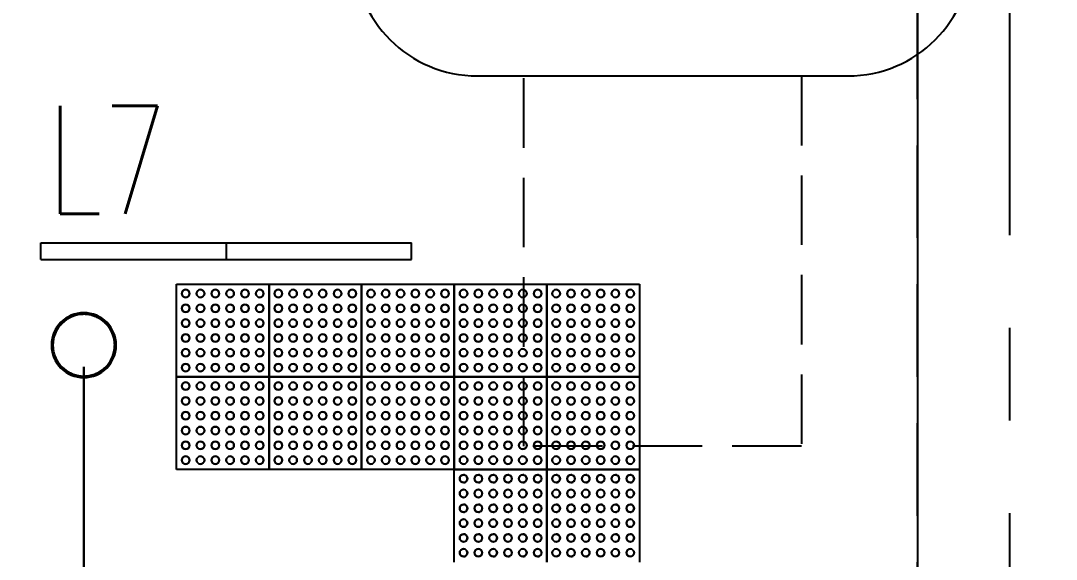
# Model space of a CAD drawing. Header units: millimetres. Extents: x -92759 to 184353, y -15225 to 86714.
# Drawn here: x -56337 to -52983, y 28150 to 29895 of the extents above; entities that cross this region are included whole.
import ezdxf

# ---------------------------------------------------------------- set-up
doc = ezdxf.new("R2010")
doc.units = ezdxf.units.MM
for name, pattern in [('IDA - Grid Line', [2100, 1200, -300, 300, -300]), ('IDA - Hidden 065', [322.5, 225, -97.5]), ('IDA - Hidden 2-1', [450, 300, -150])]:
    doc.linetypes.add(name, pattern=pattern)
for name, color, linetype in [('0-1', 9, 'Continuous'), ('0-L7', 1, 'Continuous'), ('A-_ANOT----_D', 8, 'Continuous'), ('A-_ANOT----_D-150', 8, 'Continuous'), ('A-_GENM----_M', 9, 'Continuous'), ('C-_SITE----_E', 8, 'Continuous'), ('E-LIGHT----E', 1, 'Continuous')]:
    doc.layers.add(name, color=color, linetype=linetype)
for name, color, linetype, true_color in [('A-_DETA----_E-1', 7, 'IDA - Hidden 2-1', 0xa5a5a5), ('A-_DETA----_E-3', 1, 'IDA - Hidden 065', 0xff0000), ('A-_DETA----_E-8', 7, 'Continuous', 0xa5a5a5), ('S-_ANOTGRID_E-1', 9, 'IDA - Grid Line', 0x808080)]:
    doc.layers.add(name, color=color, linetype=linetype, true_color=true_color)
doc.styles.add('Arial_1', font='arial.ttf', dxfattribs={"width": 0.8, "height": 225})
doc.styles.add('T3', font='simplex.shx', dxfattribs={"width": 0.7, "height": 300})
doc.dimstyles.new('IDA_-_Arial_-_1_5mm_-_Black_-_Diagonal_1', dxfattribs={"dimscale": 304.8, "dimtxt": 229.558365, "dimasz": 0.492126, "dimexe": 0.492126, "dimexo": 0.492126, "dimgap": 0, "dimtad": 1, "dimdec": 0, "dimzin": 0, "dimdsep": 46, "dimtxsty": 'Arial_1', "dimblk1": 'OBLIQUE', "dimblk2": 'OBLIQUE', "dimsah": 1, "dimcen": 0.09, "dimdle": 0.492126, "dimazin": 0, "dimtfac": 1, "dimtdec": 4, "dimtix": 1, "dimtmove": 0, "dimatfit": 3, "dimfxl": 1, "dimtvp": 1, "dimtolj": 1, "dimtzin": 0, "dimarcsym": 2})

# ---------------------------------------------------------------- blocks, each defined once
blk = doc.blocks.new('IDA - Bollard - 100R-8006047-BLK8_RHH_1ST STOREY PLAN')
at = {"layer": 'C-_SITE----_E', "flags": 128}
for points in [[(95.5, -4.2), (95.4, -0.2), (95.1, 3.8), (94.7, 7.8), (94.2, 11.7), (93.5, 15.7), (92.6, 19.6), (91.6, 23.4), (90.4, 27.2), (89, 31), (87.6, 34.7), (85.9, 38.4), (84.2, 42), (82.2, 45.5), (80.2, 48.9), (78, 52.3), (75.7, 55.5), (73.2, 58.7), (70.6, 61.7), (67.9, 64.7), (65.1, 67.5), (62.2, 70.3), (59.2, 72.9), (56, 75.3), (52.8, 77.7), (49.5, 79.9), (46.1, 82), (42.6, 84), (39, 85.8), (35.4, 87.5), (31.7, 89), (27.9, 90.4), (24.1, 91.6), (20.3, 92.7), (16.4, 93.6), (12.5, 94.3), (8.5, 94.9), (4.5, 95.4), (0.5, 95.7), (-3.5, 95.8), (-7.5, 95.7), (-11.5, 95.5), (-15.4, 95.2), (-19.4, 94.7), (-23.4, 94), (-27.3, 93.2), (-31.1, 92.2), (-35, 91), (-38.8, 89.8), (-42.5, 88.3), (-46.2, 86.7), (-49.8, 85), (-53.3, 83.1), (-56.7, 81.1), (-60.1, 78.9), (-63.4, 76.6), (-66.6, 74.2), (-69.7, 71.7), (-72.7, 69), (-75.5, 66.2), (-78.3, 63.3), (-80.9, 60.3), (-83.4, 57.2), (-85.8, 54), (-88.1, 50.7), (-90.2, 47.3), (-92.2, 43.9), (-94.1, 40.3), (-95.8, 36.7), (-97.4, 33), (-98.8, 29.3), (-100, 25.5), (-101.1, 21.7), (-102.1, 17.8), (-102.9, 13.8), (-103.5, 9.9), (-104, 5.9), (-104.4, 1.9), (-104.5, -2.1), (-104.5, -4.2)], [(-104.5, -4.2), (-104.5, -8.2), (-104.2, -12.2), (-103.8, -16.2), (-103.3, -20.1), (-102.6, -24.1), (-101.7, -28), (-100.7, -31.8), (-99.5, -35.7), (-98.1, -39.4), (-96.7, -43.2), (-95, -46.8), (-93.2, -50.4), (-91.3, -53.9), (-89.3, -57.3), (-87.1, -60.7), (-84.8, -63.9), (-82.3, -67.1), (-79.7, -70.1), (-77, -73.1), (-74.2, -75.9), (-71.3, -78.7), (-68.3, -81.3), (-65.1, -83.8), (-61.9, -86.1), (-58.6, -88.4), (-55.2, -90.5), (-51.7, -92.4), (-48.1, -94.2), (-44.5, -95.9), (-40.8, -97.4), (-37, -98.8), (-33.2, -100), (-29.4, -101.1), (-25.5, -102), (-21.5, -102.8), (-17.6, -103.4), (-13.6, -103.8), (-9.6, -104.1), (-5.6, -104.2), (-1.6, -104.2), (2.4, -104), (6.4, -103.6), (10.3, -103.1), (14.3, -102.4), (18.2, -101.6), (22.1, -100.6), (25.9, -99.5), (29.7, -98.2), (33.4, -96.7), (37.1, -95.1), (40.7, -93.4), (44.2, -91.5), (47.7, -89.5), (51, -87.3), (54.3, -85.1), (57.5, -82.6), (60.6, -80.1), (63.6, -77.4), (66.4, -74.7), (69.2, -71.8), (71.8, -68.8), (74.4, -65.6), (76.7, -62.4), (79, -59.1), (81.1, -55.8), (83.1, -52.3), (85, -48.7), (86.7, -45.1), (88.3, -41.5), (89.7, -37.7), (90.9, -33.9), (92.1, -30.1), (93, -26.2), (93.8, -22.3), (94.5, -18.3), (94.9, -14.4), (95.3, -10.4), (95.4, -6.4), (95.5, -4.2)]]:
    blk.add_lwpolyline(points, dxfattribs=at)
at = {"layer": 'C-_SITE----_E'}
for radius, start, end in [(105, 360, 180), (100, 360, 180), (105, 180, 360), (100, 200, 360)]:
    blk.add_arc((-4.5, -4.2), radius, start, end, dxfattribs=at)
blk = doc.blocks.new('IDA_Tactile_2_Rows - 2x5-8435944-BLK8_RHH_1ST STOREY PLAN')
at = {"layer": 'A-_GENM----_M'}
for p, q in [((0, 300), (0, 600)), ((0, 600), (300, 600)), ((300, 300), (300, 600)), ((300, 600), (600, 600)), ((300, 600), (300, 300)), ((600, 300), (600, 600)), ((600, 600), (900, 600)), ((600, 600), (600, 300)), ((900, 300), (900, 600)), ((900, 600), (1200, 600)), ((900, 600), (900, 300)), ((1200, 300), (1200, 600)), ((1200, 600), (1500, 600)), ((1200, 600), (1200, 300)), ((1500, 600), (1500, 300)), ((300, 300), (0, 300)), ((0, 0), (0, 300)), ((0, 300), (300, 300)), ((600, 300), (300, 300)), ((300, 0), (300, 300)), ((300, 300), (600, 300)), ((300, 300), (300, 0)), ((900, 300), (600, 300)), ((600, 0), (600, 300)), ((600, 300), (900, 300)), ((600, 300), (600, 0)), ((1200, 300), (900, 300)), ((900, 0), (900, 300)), ((900, 300), (1200, 300)), ((900, 300), (900, 0)), ((1500, 300), (1200, 300)), ((1200, 0), (1200, 300)), ((1200, 300), (1500, 300)), ((1200, 300), (1200, 0)), ((1500, 300), (1500, 0)), ((300, 0), (0, 0)), ((600, 0), (300, 0)), ((900, 0), (600, 0)), ((1200, 0), (900, 0)), ((1500, 0), (1200, 0))]:
    blk.add_line(p, q, dxfattribs=at)
for centre in [(30, 570), (30, 570), (78, 570), (78, 570), (126, 570), (126, 570), (174, 570), (174, 570), (222, 570), (222, 570), (270, 570), (270, 570), (330, 570), (330, 570), (378, 570), (378, 570), (426, 570), (426, 570), (474, 570), (474, 570), (522, 570), (522, 570), (570, 570), (570, 570), (630, 570), (630, 570), (678, 570), (678, 570), (726, 570), (726, 570), (774, 570), (774, 570), (822, 570), (822, 570), (870, 570), (870, 570), (930, 570), (930, 570), (978, 570), (978, 570), (1026, 570), (1026, 570), (1074, 570), (1074, 570), (1122, 570), (1122, 570), (1170, 570), (1170, 570), (1230, 570), (1230, 570), (1278, 570), (1278, 570), (1326, 570), (1326, 570), (1374, 570), (1374, 570), (1422, 570), (1422, 570), (1470, 570), (1470, 570), (30, 522), (30, 522), (78, 522), (78, 522), (126, 522), (126, 522), (174, 522), (174, 522), (222, 522), (222, 522), (270, 522), (270, 522), (330, 522), (330, 522), (378, 522), (378, 522), (426, 522), (426, 522), (474, 522), (474, 522), (522, 522), (522, 522), (570, 522), (570, 522), (630, 522), (630, 522), (678, 522), (678, 522), (726, 522), (726, 522), (774, 522), (774, 522), (822, 522), (822, 522), (870, 522), (870, 522), (930, 522), (930, 522), (978, 522), (978, 522), (1026, 522), (1026, 522), (1074, 522), (1074, 522), (1122, 522), (1122, 522), (1170, 522), (1170, 522), (1230, 522), (1230, 522), (1278, 522), (1278, 522), (1326, 522), (1326, 522), (1374, 522), (1374, 522), (1422, 522), (1422, 522), (1470, 522), (1470, 522), (30, 474), (30, 474), (78, 474), (78, 474), (126, 474), (126, 474), (174, 474), (174, 474), (222, 474), (222, 474), (270, 474), (270, 474), (330, 474), (330, 474), (378, 474), (378, 474), (426, 474), (426, 474), (474, 474), (474, 474), (522, 474), (522, 474), (570, 474), (570, 474), (630, 474), (630, 474), (678, 474), (678, 474), (726, 474), (726, 474), (774, 474), (774, 474), (822, 474), (822, 474), (870, 474), (870, 474), (930, 474), (930, 474), (978, 474), (978, 474), (1026, 474), (1026, 474), (1074, 474), (1074, 474), (1122, 474), (1122, 474), (1170, 474), (1170, 474), (1230, 474), (1230, 474), (1278, 474), (1278, 474), (1326, 474), (1326, 474), (1374, 474), (1374, 474), (1422, 474), (1422, 474), (1470, 474), (1470, 474), (30, 426), (30, 426), (78, 426), (78, 426), (126, 426), (126, 426), (174, 426), (174, 426), (222, 426), (222, 426), (270, 426), (270, 426), (330, 426), (330, 426), (378, 426), (378, 426), (426, 426), (426, 426), (474, 426), (474, 426), (522, 426), (522, 426), (570, 426), (570, 426), (630, 426), (630, 426), (678, 426), (678, 426), (726, 426), (726, 426), (774, 426), (774, 426), (822, 426), (822, 426), (870, 426), (870, 426), (930, 426), (930, 426), (978, 426), (978, 426), (1026, 426), (1026, 426), (1074, 426), (1074, 426), (1122, 426), (1122, 426), (1170, 426), (1170, 426), (1230, 426), (1230, 426), (1278, 426), (1278, 426), (1326, 426), (1326, 426), (1374, 426), (1374, 426), (1422, 426), (1422, 426), (1470, 426), (1470, 426), (30, 378), (30, 378), (78, 378), (78, 378), (126, 378), (126, 378), (174, 378), (174, 378), (222, 378), (222, 378), (270, 378), (270, 378), (330, 378), (330, 378), (378, 378), (378, 378), (426, 378), (426, 378), (474, 378), (474, 378), (522, 378), (522, 378), (570, 378), (570, 378), (630, 378), (630, 378), (678, 378), (678, 378), (726, 378), (726, 378), (774, 378), (774, 378), (822, 378), (822, 378), (870, 378), (870, 378), (930, 378), (930, 378), (978, 378), (978, 378), (1026, 378), (1026, 378), (1074, 378), (1074, 378), (1122, 378), (1122, 378), (1170, 378), (1170, 378), (1230, 378), (1230, 378), (1278, 378), (1278, 378), (1326, 378), (1326, 378), (1374, 378), (1374, 378), (1422, 378), (1422, 378), (1470, 378), (1470, 378), (30, 330), (30, 330), (78, 330), (78, 330), (126, 330), (126, 330), (174, 330), (174, 330), (222, 330), (222, 330), (270, 330), (270, 330), (330, 330), (330, 330), (378, 330), (378, 330), (426, 330), (426, 330), (474, 330), (474, 330), (522, 330), (522, 330), (570, 330), (570, 330), (630, 330), (630, 330), (678, 330), (678, 330), (726, 330), (726, 330), (774, 330), (774, 330), (822, 330), (822, 330), (870, 330), (870, 330), (930, 330), (930, 330), (978, 330), (978, 330), (1026, 330), (1026, 330), (1074, 330), (1074, 330), (1122, 330), (1122, 330), (1170, 330), (1170, 330), (1230, 330), (1230, 330), (1278, 330), (1278, 330), (1326, 330), (1326, 330), (1374, 330), (1374, 330), (1422, 330), (1422, 330), (1470, 330), (1470, 330), (30, 270), (30, 270), (78, 270), (78, 270), (126, 270), (126, 270), (174, 270), (174, 270), (222, 270), (222, 270), (270, 270), (270, 270), (330, 270), (330, 270), (378, 270), (378, 270), (426, 270), (426, 270), (474, 270), (474, 270), (522, 270), (522, 270), (570, 270), (570, 270), (630, 270), (630, 270), (678, 270), (678, 270), (726, 270), (726, 270), (774, 270), (774, 270), (822, 270), (822, 270), (870, 270), (870, 270), (930, 270), (930, 270), (978, 270), (978, 270), (1026, 270), (1026, 270), (1074, 270), (1074, 270), (1122, 270), (1122, 270), (1170, 270), (1170, 270), (1230, 270), (1230, 270), (1278, 270), (1278, 270), (1326, 270), (1326, 270), (1374, 270), (1374, 270), (1422, 270), (1422, 270), (1470, 270), (1470, 270), (30, 222), (30, 222), (78, 222), (78, 222), (126, 222), (126, 222), (174, 222), (174, 222), (222, 222), (222, 222), (270, 222), (270, 222), (330, 222), (330, 222), (378, 222), (378, 222), (426, 222), (426, 222), (474, 222), (474, 222), (522, 222), (522, 222), (570, 222), (570, 222), (630, 222), (630, 222), (678, 222), (678, 222), (726, 222), (726, 222), (774, 222), (774, 222), (822, 222), (822, 222), (870, 222), (870, 222), (930, 222), (930, 222), (978, 222), (978, 222), (1026, 222), (1026, 222), (1074, 222), (1074, 222), (1122, 222), (1122, 222), (1170, 222), (1170, 222), (1230, 222), (1230, 222), (1278, 222), (1278, 222), (1326, 222), (1326, 222), (1374, 222), (1374, 222), (1422, 222), (1422, 222), (1470, 222), (1470, 222), (30, 174), (30, 174), (78, 174), (78, 174), (126, 174), (126, 174), (174, 174), (174, 174), (222, 174), (222, 174), (270, 174), (270, 174), (330, 174), (330, 174), (378, 174), (378, 174), (426, 174), (426, 174), (474, 174), (474, 174), (522, 174), (522, 174), (570, 174), (570, 174), (630, 174), (630, 174), (678, 174), (678, 174), (726, 174), (726, 174), (774, 174), (774, 174), (822, 174), (822, 174), (870, 174), (870, 174), (930, 174), (930, 174), (978, 174), (978, 174), (1026, 174), (1026, 174), (1074, 174), (1074, 174), (1122, 174), (1122, 174), (1170, 174), (1170, 174), (1230, 174), (1230, 174), (1278, 174), (1278, 174), (1326, 174), (1326, 174), (1374, 174), (1374, 174), (1422, 174), (1422, 174), (1470, 174), (1470, 174), (30, 126), (30, 126), (78, 126), (78, 126), (126, 126), (126, 126), (174, 126), (174, 126), (222, 126), (222, 126), (270, 126), (270, 126), (330, 126), (330, 126), (378, 126), (378, 126), (426, 126), (426, 126), (474, 126), (474, 126), (522, 126), (522, 126), (570, 126), (570, 126), (630, 126), (630, 126), (678, 126), (678, 126), (726, 126), (726, 126), (774, 126), (774, 126), (822, 126), (822, 126), (870, 126), (870, 126), (930, 126), (930, 126), (978, 126), (978, 126), (1026, 126), (1026, 126), (1074, 126), (1074, 126), (1122, 126), (1122, 126), (1170, 126), (1170, 126), (1230, 126), (1230, 126), (1278, 126), (1278, 126), (1326, 126), (1326, 126), (1374, 126), (1374, 126), (1422, 126), (1422, 126), (1470, 126), (1470, 126), (30, 78), (30, 78), (78, 78), (78, 78), (126, 78), (126, 78), (174, 78), (174, 78), (222, 78), (222, 78), (270, 78), (270, 78), (330, 78), (330, 78), (378, 78), (378, 78), (426, 78), (426, 78), (474, 78), (474, 78), (522, 78), (522, 78), (570, 78), (570, 78), (630, 78), (630, 78), (678, 78), (678, 78), (726, 78), (726, 78), (774, 78), (774, 78), (822, 78), (822, 78), (870, 78), (870, 78), (930, 78), (930, 78), (978, 78), (978, 78), (1026, 78), (1026, 78), (1074, 78), (1074, 78), (1122, 78), (1122, 78), (1170, 78), (1170, 78), (1230, 78), (1230, 78), (1278, 78), (1278, 78), (1326, 78), (1326, 78), (1374, 78), (1374, 78), (1422, 78), (1422, 78), (1470, 78), (1470, 78), (30, 30), (30, 30), (78, 30), (78, 30), (126, 30), (126, 30), (174, 30), (174, 30), (222, 30), (222, 30), (270, 30), (270, 30), (330, 30), (330, 30), (378, 30), (378, 30), (426, 30), (426, 30), (474, 30), (474, 30), (522, 30), (522, 30), (570, 30), (570, 30), (630, 30), (630, 30), (678, 30), (678, 30), (726, 30), (726, 30), (774, 30), (774, 30), (822, 30), (822, 30), (870, 30), (870, 30), (930, 30), (930, 30), (978, 30), (978, 30), (1026, 30), (1026, 30), (1074, 30), (1074, 30), (1122, 30), (1122, 30), (1170, 30), (1170, 30), (1230, 30), (1230, 30), (1278, 30), (1278, 30), (1326, 30), (1326, 30), (1374, 30), (1374, 30), (1422, 30), (1422, 30), (1470, 30), (1470, 30)]:
    blk.add_circle(centre, 12.5, dxfattribs=at)
for centre, start, end in [((30, 570), 360, 180), ((78, 570), 360, 180), ((126, 570), 360, 180), ((174, 570), 360, 180), ((222, 570), 360, 180), ((270, 570), 0, 180), ((330, 570), 0, 180), ((378, 570), 0, 180), ((426, 570), 0, 180), ((474, 570), 0, 180), ((522, 570), 0, 180), ((570, 570), 0, 180), ((630, 570), 0, 180), ((678, 570), 0, 180), ((726, 570), 0, 180), ((774, 570), 0, 180), ((822, 570), 0, 180), ((870, 570), 0, 180), ((930, 570), 0, 180), ((978, 570), 0, 180), ((1026, 570), 0, 180), ((1074, 570), 0, 180), ((1122, 570), 0, 180), ((1170, 570), 0, 180), ((1230, 570), 0, 180), ((1278, 570), 0, 180), ((1326, 570), 0, 180), ((1374, 570), 0, 180), ((1422, 570), 0, 180), ((1470, 570), 0, 180), ((30, 570), 180, 0), ((78, 570), 180, 360), ((126, 570), 180, 360), ((174, 570), 180, 360), ((222, 570), 180, 360), ((270, 570), 180, 360), ((330, 570), 180, 0), ((378, 570), 180, 360), ((426, 570), 180, 360), ((474, 570), 180, 360), ((522, 570), 180, 360), ((570, 570), 180, 360), ((630, 570), 180, 0), ((678, 570), 180, 360), ((726, 570), 180, 360), ((774, 570), 180, 360), ((822, 570), 180, 360), ((870, 570), 180, 360), ((930, 570), 180, 0), ((978, 570), 180, 360), ((1026, 570), 180, 360), ((1074, 570), 180, 360), ((1122, 570), 180, 360), ((1170, 570), 180, 360), ((1230, 570), 180, 0), ((1278, 570), 180, 360), ((1326, 570), 180, 360), ((1374, 570), 180, 360), ((1422, 570), 180, 360), ((1470, 570), 180, 360), ((30, 522), 360, 180), ((30, 522), 180, 360), ((78, 522), 360, 180), ((78, 522), 180, 0), ((126, 522), 360, 180), ((126, 522), 180, 360), ((174, 522), 360, 180), ((174, 522), 180, 0), ((222, 522), 360, 180), ((222, 522), 180, 0), ((270, 522), 0, 180), ((270, 522), 180, 360), ((330, 522), 0, 180), ((330, 522), 180, 360), ((378, 522), 0, 180), ((378, 522), 180, 0), ((426, 522), 0, 180), ((426, 522), 180, 360), ((474, 522), 0, 180), ((474, 522), 180, 0), ((522, 522), 0, 180), ((522, 522), 180, 0), ((570, 522), 0, 180), ((570, 522), 180, 360), ((630, 522), 0, 180), ((630, 522), 180, 360), ((678, 522), 0, 180), ((678, 522), 180, 0), ((726, 522), 0, 180), ((726, 522), 180, 360), ((774, 522), 0, 180), ((774, 522), 180, 0), ((822, 522), 0, 180), ((822, 522), 180, 0), ((870, 522), 0, 180), ((870, 522), 180, 360), ((930, 522), 0, 180), ((930, 522), 180, 360), ((978, 522), 0, 180), ((978, 522), 180, 0), ((1026, 522), 0, 180), ((1026, 522), 180, 360), ((1074, 522), 0, 180), ((1074, 522), 180, 0), ((1122, 522), 0, 180), ((1122, 522), 180, 0), ((1170, 522), 0, 180), ((1170, 522), 180, 360), ((1230, 522), 0, 180), ((1230, 522), 180, 360), ((1278, 522), 0, 180), ((1278, 522), 180, 0), ((1326, 522), 0, 180), ((1326, 522), 180, 360), ((1374, 522), 0, 180), ((1374, 522), 180, 0), ((1422, 522), 0, 180), ((1422, 522), 180, 0), ((1470, 522), 0, 180), ((1470, 522), 180, 360), ((30, 474), 360, 180), ((30, 474), 180, 360), ((78, 474), 360, 180), ((78, 474), 180, 360), ((126, 474), 360, 180), ((126, 474), 180, 360), ((174, 474), 360, 180), ((174, 474), 180, 360), ((222, 474), 360, 180), ((222, 474), 180, 360), ((270, 474), 0, 180), ((270, 474), 180, 360), ((330, 474), 0, 180), ((330, 474), 180, 360), ((378, 474), 0, 180), ((378, 474), 180, 360), ((426, 474), 0, 180), ((426, 474), 180, 360), ((474, 474), 0, 180), ((474, 474), 180, 360), ((522, 474), 0, 180), ((522, 474), 180, 360), ((570, 474), 0, 180), ((570, 474), 180, 360), ((630, 474), 0, 180), ((630, 474), 180, 360), ((678, 474), 0, 180), ((678, 474), 180, 360), ((726, 474), 0, 180), ((726, 474), 180, 360), ((774, 474), 0, 180), ((774, 474), 180, 360), ((822, 474), 0, 180), ((822, 474), 180, 360), ((870, 474), 0, 180), ((870, 474), 180, 360), ((930, 474), 0, 180), ((930, 474), 180, 360), ((978, 474), 0, 180), ((978, 474), 180, 360), ((1026, 474), 0, 180), ((1026, 474), 180, 360), ((1074, 474), 0, 180), ((1074, 474), 180, 360), ((1122, 474), 0, 180), ((1122, 474), 180, 360), ((1170, 474), 0, 180), ((1170, 474), 180, 360), ((1230, 474), 0, 180), ((1230, 474), 180, 360), ((1278, 474), 0, 180), ((1278, 474), 180, 360), ((1326, 474), 0, 180), ((1326, 474), 180, 360), ((1374, 474), 0, 180), ((1374, 474), 180, 360), ((1422, 474), 0, 180), ((1422, 474), 180, 360), ((1470, 474), 0, 180), ((1470, 474), 180, 360), ((30, 426), 360, 180), ((78, 426), 360, 180), ((126, 426), 360, 180), ((174, 426), 360, 180), ((222, 426), 360, 180), ((270, 426), 360, 180), ((330, 426), 0, 180), ((378, 426), 0, 180), ((426, 426), 0, 180), ((474, 426), 0, 180), ((522, 426), 0, 180), ((570, 426), 0, 180), ((630, 426), 0, 180), ((678, 426), 0, 180), ((726, 426), 0, 180), ((774, 426), 0, 180), ((822, 426), 0, 180), ((870, 426), 0, 180), ((930, 426), 0, 180), ((978, 426), 0, 180), ((1026, 426), 0, 180), ((1074, 426), 0, 180), ((1122, 426), 0, 180), ((1170, 426), 0, 180), ((1230, 426), 0, 180), ((1278, 426), 0, 180), ((1326, 426), 0, 180), ((1374, 426), 0, 180), ((1422, 426), 0, 180), ((1470, 426), 0, 180), ((30, 426), 180, 360), ((78, 426), 180, 360), ((126, 426), 180, 360), ((174, 426), 180, 360), ((222, 426), 180, 360), ((270, 426), 180, 360), ((330, 426), 180, 360), ((378, 426), 180, 360), ((426, 426), 180, 360), ((474, 426), 180, 360), ((522, 426), 180, 360), ((570, 426), 180, 360), ((630, 426), 180, 360), ((678, 426), 180, 360), ((726, 426), 180, 360), ((774, 426), 180, 360), ((822, 426), 180, 360), ((870, 426), 180, 360), ((930, 426), 180, 360), ((978, 426), 180, 360), ((1026, 426), 180, 360), ((1074, 426), 180, 360), ((1122, 426), 180, 360), ((1170, 426), 180, 360), ((1230, 426), 180, 360), ((1278, 426), 180, 360), ((1326, 426), 180, 360), ((1374, 426), 180, 360), ((1422, 426), 180, 360), ((1470, 426), 180, 360), ((30, 378), 360, 180), ((30, 378), 180, 360), ((78, 378), 360, 180), ((78, 378), 180, 360), ((126, 378), 360, 180), ((126, 378), 180, 360), ((174, 378), 360, 180), ((174, 378), 180, 360), ((222, 378), 360, 180), ((222, 378), 180, 360), ((270, 378), 360, 180), ((270, 378), 180, 360), ((330, 378), 0, 180), ((330, 378), 180, 360), ((378, 378), 0, 180), ((378, 378), 180, 360), ((426, 378), 0, 180), ((426, 378), 180, 360), ((474, 378), 0, 180), ((474, 378), 180, 360), ((522, 378), 0, 180), ((522, 378), 180, 360), ((570, 378), 0, 180), ((570, 378), 180, 360), ((630, 378), 0, 180), ((630, 378), 180, 360), ((678, 378), 0, 180), ((678, 378), 180, 360), ((726, 378), 0, 180), ((726, 378), 180, 360), ((774, 378), 0, 180), ((774, 378), 180, 360), ((822, 378), 0, 180), ((822, 378), 180, 360), ((870, 378), 0, 180), ((870, 378), 180, 360), ((930, 378), 0, 180), ((930, 378), 180, 360), ((978, 378), 0, 180), ((978, 378), 180, 360), ((1026, 378), 0, 180), ((1026, 378), 180, 360), ((1074, 378), 0, 180), ((1074, 378), 180, 360), ((1122, 378), 0, 180), ((1122, 378), 180, 360), ((1170, 378), 0, 180), ((1170, 378), 180, 360), ((1230, 378), 0, 180), ((1230, 378), 180, 360), ((1278, 378), 0, 180), ((1278, 378), 180, 360), ((1326, 378), 0, 180), ((1326, 378), 180, 360), ((1374, 378), 0, 180), ((1374, 378), 180, 360), ((1422, 378), 0, 180), ((1422, 378), 180, 360), ((1470, 378), 0, 180), ((1470, 378), 180, 360), ((30, 330), 360, 180), ((78, 330), 360, 180), ((126, 330), 360, 180), ((174, 330), 360, 180), ((222, 330), 360, 180), ((270, 330), 0, 180), ((330, 330), 0, 180), ((378, 330), 0, 180), ((426, 330), 0, 180), ((474, 330), 0, 180), ((522, 330), 0, 180), ((570, 330), 0, 180), ((630, 330), 0, 180), ((678, 330), 0, 180), ((726, 330), 0, 180), ((774, 330), 0, 180), ((822, 330), 0, 180), ((870, 330), 0, 180), ((930, 330), 0, 180), ((978, 330), 0, 180), ((1026, 330), 0, 180), ((1074, 330), 0, 180), ((1122, 330), 0, 180), ((1170, 330), 0, 180), ((1230, 330), 0, 180), ((1278, 330), 0, 180), ((1326, 330), 0, 180), ((1374, 330), 0, 180), ((1422, 330), 0, 180), ((1470, 330), 0, 180), ((30, 330), 180, 360), ((78, 330), 180, 360), ((126, 330), 180, 360), ((174, 330), 180, 360), ((222, 330), 180, 360), ((270, 330), 180, 360), ((330, 330), 180, 360), ((378, 330), 180, 360), ((426, 330), 180, 360), ((474, 330), 180, 360), ((522, 330), 180, 360), ((570, 330), 180, 360), ((630, 330), 180, 360), ((678, 330), 180, 360), ((726, 330), 180, 360), ((774, 330), 180, 360), ((822, 330), 180, 360), ((870, 330), 180, 360), ((930, 330), 180, 360), ((978, 330), 180, 360), ((1026, 330), 180, 360), ((1074, 330), 180, 360), ((1122, 330), 180, 360), ((1170, 330), 180, 360), ((1230, 330), 180, 360), ((1278, 330), 180, 360), ((1326, 330), 180, 360), ((1374, 330), 180, 360), ((1422, 330), 180, 360), ((1470, 330), 180, 360), ((30, 270), 360, 180), ((30, 270), 180, 360), ((78, 270), 360, 180), ((78, 270), 180, 360), ((126, 270), 360, 180), ((126, 270), 180, 360), ((174, 270), 360, 180), ((174, 270), 180, 360), ((222, 270), 360, 180), ((222, 270), 180, 360), ((270, 270), 360, 180), ((270, 270), 180, 360), ((330, 270), 0, 180), ((330, 270), 180, 360), ((378, 270), 0, 180), ((378, 270), 180, 360), ((426, 270), 0, 180), ((426, 270), 180, 360), ((474, 270), 0, 180), ((474, 270), 180, 360), ((522, 270), 0, 180), ((522, 270), 180, 360), ((570, 270), 0, 180), ((570, 270), 180, 360), ((630, 270), 0, 180), ((630, 270), 180, 360), ((678, 270), 0, 180), ((678, 270), 180, 360), ((726, 270), 0, 180), ((726, 270), 180, 360), ((774, 270), 0, 180), ((774, 270), 180, 360), ((822, 270), 0, 180), ((822, 270), 180, 360), ((870, 270), 0, 180), ((870, 270), 180, 360), ((930, 270), 0, 180), ((930, 270), 180, 360), ((978, 270), 0, 180), ((978, 270), 180, 360), ((1026, 270), 0, 180), ((1026, 270), 180, 360), ((1074, 270), 0, 180), ((1074, 270), 180, 360), ((1122, 270), 0, 180), ((1122, 270), 180, 360), ((1170, 270), 0, 180), ((1170, 270), 180, 360), ((1230, 270), 0, 180), ((1230, 270), 180, 360), ((1278, 270), 0, 180), ((1278, 270), 180, 360), ((1326, 270), 0, 180), ((1326, 270), 180, 360), ((1374, 270), 0, 180), ((1374, 270), 180, 360), ((1422, 270), 0, 180), ((1422, 270), 180, 360), ((1470, 270), 0, 180), ((1470, 270), 180, 360), ((30, 222), 360, 180), ((30, 222), 180, 360), ((78, 222), 360, 180), ((78, 222), 180, 360), ((126, 222), 360, 180), ((126, 222), 180, 360), ((174, 222), 360, 180), ((174, 222), 180, 360), ((222, 222), 360, 180), ((222, 222), 180, 360), ((270, 222), 360, 180), ((270, 222), 180, 360), ((330, 222), 0, 180), ((330, 222), 180, 360), ((378, 222), 0, 180), ((378, 222), 180, 360), ((426, 222), 0, 180), ((426, 222), 180, 360), ((474, 222), 0, 180), ((474, 222), 180, 360), ((522, 222), 0, 180), ((522, 222), 180, 360), ((570, 222), 0, 180), ((570, 222), 180, 360), ((630, 222), 0, 180), ((630, 222), 180, 360), ((678, 222), 0, 180), ((678, 222), 180, 360), ((726, 222), 0, 180), ((726, 222), 180, 360), ((774, 222), 0, 180), ((774, 222), 180, 360), ((822, 222), 0, 180), ((822, 222), 180, 360), ((870, 222), 0, 180), ((870, 222), 180, 360), ((930, 222), 0, 180), ((930, 222), 180, 360), ((978, 222), 0, 180), ((978, 222), 180, 360), ((1026, 222), 0, 180), ((1026, 222), 180, 360), ((1074, 222), 0, 180), ((1074, 222), 180, 360), ((1122, 222), 0, 180), ((1122, 222), 180, 360), ((1170, 222), 0, 180), ((1170, 222), 180, 360), ((1230, 222), 0, 180), ((1230, 222), 180, 360), ((1278, 222), 0, 180), ((1278, 222), 180, 360), ((1326, 222), 0, 180), ((1326, 222), 180, 360), ((1374, 222), 0, 180), ((1374, 222), 180, 360), ((1422, 222), 0, 180), ((1422, 222), 180, 360), ((1470, 222), 0, 180), ((1470, 222), 180, 360), ((30, 174), 360, 180), ((30, 174), 180, 360), ((78, 174), 360, 180), ((78, 174), 180, 360), ((126, 174), 360, 180), ((126, 174), 180, 360), ((174, 174), 360, 180), ((174, 174), 180, 360), ((222, 174), 360, 180), ((222, 174), 180, 360), ((270, 174), 360, 180), ((270, 174), 180, 360), ((330, 174), 0, 180), ((330, 174), 180, 360), ((378, 174), 0, 180), ((378, 174), 180, 360), ((426, 174), 0, 180), ((426, 174), 180, 360), ((474, 174), 0, 180), ((474, 174), 180, 360), ((522, 174), 0, 180), ((522, 174), 180, 360), ((570, 174), 0, 180), ((570, 174), 180, 360), ((630, 174), 0, 180), ((630, 174), 180, 360), ((678, 174), 0, 180), ((678, 174), 180, 360), ((726, 174), 0, 180), ((726, 174), 180, 360), ((774, 174), 0, 180), ((774, 174), 180, 360), ((822, 174), 0, 180), ((822, 174), 180, 360), ((870, 174), 0, 180), ((870, 174), 180, 360), ((930, 174), 0, 180), ((930, 174), 180, 360), ((978, 174), 0, 180), ((978, 174), 180, 360), ((1026, 174), 0, 180), ((1026, 174), 180, 360), ((1074, 174), 0, 180), ((1074, 174), 180, 360), ((1122, 174), 0, 180), ((1122, 174), 180, 360), ((1170, 174), 0, 180), ((1170, 174), 180, 360), ((1230, 174), 0, 180), ((1230, 174), 180, 360), ((1278, 174), 0, 180), ((1278, 174), 180, 360), ((1326, 174), 0, 180), ((1326, 174), 180, 360), ((1374, 174), 0, 180), ((1374, 174), 180, 360), ((1422, 174), 0, 180), ((1422, 174), 180, 360), ((1470, 174), 0, 180), ((1470, 174), 180, 360), ((30, 126), 360, 180), ((78, 126), 360, 180), ((126, 126), 360, 180), ((174, 126), 360, 180), ((222, 126), 360, 180), ((270, 126), 360, 180), ((330, 126), 0, 180), ((378, 126), 0, 180), ((426, 126), 0, 180), ((474, 126), 0, 180), ((522, 126), 0, 180), ((570, 126), 0, 180), ((630, 126), 0, 180), ((678, 126), 0, 180), ((726, 126), 0, 180), ((774, 126), 0, 180), ((822, 126), 0, 180), ((870, 126), 0, 180), ((930, 126), 0, 180), ((978, 126), 0, 180), ((1026, 126), 0, 180), ((1074, 126), 0, 180), ((1122, 126), 0, 180), ((1170, 126), 0, 180), ((1230, 126), 0, 180), ((1278, 126), 0, 180), ((1326, 126), 0, 180), ((1374, 126), 0, 180), ((1422, 126), 0, 180), ((1470, 126), 0, 180), ((30, 126), 180, 360), ((78, 126), 180, 360), ((126, 126), 180, 360), ((174, 126), 180, 360), ((222, 126), 180, 360), ((270, 126), 180, 360), ((330, 126), 180, 360), ((378, 126), 180, 360), ((426, 126), 180, 360), ((474, 126), 180, 360), ((522, 126), 180, 360), ((570, 126), 180, 360), ((630, 126), 180, 360), ((678, 126), 180, 360), ((726, 126), 180, 360), ((774, 126), 180, 360), ((822, 126), 180, 360), ((870, 126), 180, 360), ((930, 126), 180, 360), ((978, 126), 180, 360), ((1026, 126), 180, 360), ((1074, 126), 180, 360), ((1122, 126), 180, 360), ((1170, 126), 180, 360), ((1230, 126), 180, 360), ((1278, 126), 180, 360), ((1326, 126), 180, 360), ((1374, 126), 180, 360), ((1422, 126), 180, 360), ((1470, 126), 180, 360), ((30, 78), 360, 180), ((30, 78), 180, 360), ((78, 78), 360, 180), ((78, 78), 180, 360), ((126, 78), 360, 180), ((126, 78), 180, 360), ((174, 78), 360, 180), ((174, 78), 180, 360), ((222, 78), 360, 180), ((222, 78), 180, 360), ((270, 78), 0, 180), ((270, 78), 180, 360), ((330, 78), 0, 180), ((330, 78), 180, 360), ((378, 78), 0, 180), ((378, 78), 180, 360), ((426, 78), 0, 180), ((426, 78), 180, 360), ((474, 78), 0, 180), ((474, 78), 180, 360), ((522, 78), 0, 180), ((522, 78), 180, 360), ((570, 78), 0, 180), ((570, 78), 180, 360), ((630, 78), 0, 180), ((630, 78), 180, 360), ((678, 78), 0, 180), ((678, 78), 180, 360), ((726, 78), 0, 180), ((726, 78), 180, 360), ((774, 78), 0, 180), ((774, 78), 180, 360), ((822, 78), 0, 180), ((822, 78), 180, 360), ((870, 78), 0, 180), ((870, 78), 180, 360), ((930, 78), 0, 180), ((930, 78), 180, 360), ((978, 78), 0, 180), ((978, 78), 180, 360), ((1026, 78), 0, 180), ((1026, 78), 180, 360), ((1074, 78), 0, 180), ((1074, 78), 180, 360), ((1122, 78), 0, 180), ((1122, 78), 180, 360), ((1170, 78), 0, 180), ((1170, 78), 180, 360), ((1230, 78), 0, 180), ((1230, 78), 180, 360), ((1278, 78), 0, 180), ((1278, 78), 180, 360), ((1326, 78), 0, 180), ((1326, 78), 180, 360), ((1374, 78), 0, 180), ((1374, 78), 180, 360), ((1422, 78), 0, 180), ((1422, 78), 180, 360), ((1470, 78), 0, 180), ((1470, 78), 180, 360), ((30, 30), 360, 180), ((78, 30), 360, 180), ((126, 30), 360, 180), ((174, 30), 360, 180), ((222, 30), 360, 180), ((270, 30), 360, 180), ((330, 30), 0, 180), ((378, 30), 0, 180), ((426, 30), 0, 180), ((474, 30), 0, 180), ((522, 30), 0, 180), ((570, 30), 0, 180), ((630, 30), 0, 180), ((678, 30), 0, 180), ((726, 30), 0, 180), ((774, 30), 0, 180), ((822, 30), 0, 180), ((870, 30), 0, 180), ((930, 30), 0, 180), ((978, 30), 0, 180), ((1026, 30), 0, 180), ((1074, 30), 0, 180), ((1122, 30), 0, 180), ((1170, 30), 0, 180), ((1230, 30), 0, 180), ((1278, 30), 0, 180), ((1326, 30), 0, 180), ((1374, 30), 0, 180), ((1422, 30), 0, 180), ((1470, 30), 0, 180), ((30, 30), 180, 360), ((78, 30), 180, 360), ((126, 30), 180, 360), ((174, 30), 180, 360), ((222, 30), 180, 360), ((270, 30), 180, 360), ((330, 30), 180, 360), ((378, 30), 180, 360), ((426, 30), 180, 360), ((474, 30), 180, 360), ((522, 30), 180, 360), ((570, 30), 180, 360), ((630, 30), 180, 360), ((678, 30), 180, 360), ((726, 30), 180, 360), ((774, 30), 180, 360), ((822, 30), 180, 360), ((870, 30), 180, 360), ((930, 30), 180, 360), ((978, 30), 180, 360), ((1026, 30), 180, 360), ((1074, 30), 180, 360), ((1122, 30), 180, 360), ((1170, 30), 180, 360), ((1230, 30), 180, 360), ((1278, 30), 180, 360), ((1326, 30), 180, 360), ((1374, 30), 180, 360), ((1422, 30), 180, 360), ((1470, 30), 180, 360)]:
    blk.add_arc(centre, 12.5, start, end, dxfattribs=at)
blk = doc.blocks.new('IDA_Tactile_2_Rows - 2x19-10277044-BLK8_RHH_1ST STOREY PLAN')
at = {"layer": 'A-_GENM----_M'}
for p, q in [((0, 300), (0, 600)), ((0, 600), (300, 600)), ((300, 300), (0, 300)), ((0, 0), (0, 300)), ((0, 300), (300, 300)), ((300, 0), (0, 0))]:
    blk.add_line(p, q, dxfattribs=at)
for centre in [(30, 570), (30, 570), (78, 570), (78, 570), (126, 570), (126, 570), (174, 570), (174, 570), (222, 570), (222, 570), (270, 570), (270, 570), (30, 522), (30, 522), (78, 522), (78, 522), (126, 522), (126, 522), (174, 522), (174, 522), (222, 522), (222, 522), (270, 522), (270, 522), (30, 474), (30, 474), (78, 474), (78, 474), (126, 474), (126, 474), (174, 474), (174, 474), (222, 474), (222, 474), (270, 474), (270, 474), (30, 426), (30, 426), (78, 426), (78, 426), (126, 426), (126, 426), (174, 426), (174, 426), (222, 426), (222, 426), (270, 426), (270, 426), (30, 378), (30, 378), (78, 378), (78, 378), (126, 378), (126, 378), (174, 378), (174, 378), (222, 378), (222, 378), (270, 378), (270, 378), (30, 330), (30, 330), (78, 330), (78, 330), (126, 330), (126, 330), (174, 330), (174, 330), (222, 330), (222, 330), (270, 330), (270, 330), (30, 270), (30, 270), (78, 270), (78, 270), (126, 270), (126, 270), (174, 270), (174, 270), (222, 270), (222, 270), (270, 270), (270, 270), (30, 222), (30, 222), (78, 222), (78, 222), (126, 222), (126, 222), (174, 222), (174, 222), (222, 222), (222, 222), (270, 222), (270, 222), (30, 174), (30, 174), (78, 174), (78, 174), (126, 174), (126, 174), (174, 174), (174, 174), (222, 174), (222, 174), (270, 174), (270, 174), (30, 126), (30, 126), (78, 126), (78, 126), (126, 126), (126, 126), (174, 126), (174, 126), (222, 126), (222, 126), (270, 126), (270, 126), (30, 78), (30, 78), (78, 78), (78, 78), (126, 78), (126, 78), (174, 78), (174, 78), (222, 78), (222, 78), (270, 78), (270, 78), (30, 30), (30, 30), (78, 30), (78, 30), (126, 30), (126, 30), (174, 30), (174, 30), (222, 30), (222, 30), (270, 30), (270, 30)]:
    blk.add_circle(centre, 12.5, dxfattribs=at)
for centre, start, end in [((30, 570), 360, 180), ((78, 570), 360, 180), ((126, 570), 360, 180), ((174, 570), 360, 180), ((222, 570), 360, 180), ((270, 570), 0, 180), ((30, 570), 180, 0), ((78, 570), 180, 360), ((126, 570), 180, 360), ((174, 570), 180, 360), ((222, 570), 180, 360), ((270, 570), 180, 360), ((30, 522), 360, 180), ((30, 522), 180, 360), ((78, 522), 360, 180), ((78, 522), 180, 0), ((126, 522), 360, 180), ((126, 522), 180, 360), ((174, 522), 360, 180), ((174, 522), 180, 0), ((222, 522), 360, 180), ((222, 522), 180, 0), ((270, 522), 0, 180), ((270, 522), 180, 360), ((30, 474), 360, 180), ((30, 474), 180, 360), ((78, 474), 360, 180), ((78, 474), 180, 360), ((126, 474), 360, 180), ((126, 474), 180, 360), ((174, 474), 360, 180), ((174, 474), 180, 360), ((222, 474), 360, 180), ((222, 474), 180, 360), ((270, 474), 0, 180), ((270, 474), 180, 360), ((30, 426), 360, 180), ((78, 426), 360, 180), ((126, 426), 360, 180), ((174, 426), 360, 180), ((222, 426), 360, 180), ((270, 426), 360, 180), ((30, 426), 180, 360), ((78, 426), 180, 360), ((126, 426), 180, 360), ((174, 426), 180, 360), ((222, 426), 180, 360), ((270, 426), 180, 360), ((30, 378), 360, 180), ((30, 378), 180, 360), ((78, 378), 360, 180), ((78, 378), 180, 360), ((126, 378), 360, 180), ((126, 378), 180, 360), ((174, 378), 360, 180), ((174, 378), 180, 360), ((222, 378), 360, 180), ((222, 378), 180, 360), ((270, 378), 360, 180), ((270, 378), 180, 360), ((30, 330), 360, 180), ((78, 330), 360, 180), ((126, 330), 360, 180), ((174, 330), 360, 180), ((222, 330), 360, 180), ((270, 330), 0, 180), ((30, 330), 180, 360), ((78, 330), 180, 360), ((126, 330), 180, 360), ((174, 330), 180, 360), ((222, 330), 180, 360), ((270, 330), 180, 360), ((30, 270), 360, 180), ((30, 270), 180, 360), ((78, 270), 360, 180), ((78, 270), 180, 360), ((126, 270), 360, 180), ((126, 270), 180, 360), ((174, 270), 360, 180), ((174, 270), 180, 360), ((222, 270), 360, 180), ((222, 270), 180, 360), ((270, 270), 360, 180), ((270, 270), 180, 360), ((30, 222), 360, 180), ((30, 222), 180, 360), ((78, 222), 360, 180), ((78, 222), 180, 360), ((126, 222), 360, 180), ((126, 222), 180, 360), ((174, 222), 360, 180), ((174, 222), 180, 360), ((222, 222), 360, 180), ((222, 222), 180, 360), ((270, 222), 360, 180), ((270, 222), 180, 360), ((30, 174), 360, 180), ((30, 174), 180, 360), ((78, 174), 360, 180), ((78, 174), 180, 360), ((126, 174), 360, 180), ((126, 174), 180, 360), ((174, 174), 360, 180), ((174, 174), 180, 360), ((222, 174), 360, 180), ((222, 174), 180, 360), ((270, 174), 360, 180), ((270, 174), 180, 360), ((30, 126), 360, 180), ((78, 126), 360, 180), ((126, 126), 360, 180), ((174, 126), 360, 180), ((222, 126), 360, 180), ((270, 126), 360, 180), ((30, 126), 180, 360), ((78, 126), 180, 360), ((126, 126), 180, 360), ((174, 126), 180, 360), ((222, 126), 180, 360), ((270, 126), 180, 360), ((30, 78), 360, 180), ((30, 78), 180, 360), ((78, 78), 360, 180), ((78, 78), 180, 360), ((126, 78), 360, 180), ((126, 78), 180, 360), ((174, 78), 360, 180), ((174, 78), 180, 360), ((222, 78), 360, 180), ((222, 78), 180, 360), ((270, 78), 0, 180), ((270, 78), 180, 360), ((30, 30), 360, 180), ((78, 30), 360, 180), ((126, 30), 360, 180), ((174, 30), 360, 180), ((222, 30), 360, 180), ((270, 30), 360, 180), ((30, 30), 180, 360), ((78, 30), 180, 360), ((126, 30), 180, 360), ((174, 30), 180, 360), ((222, 30), 180, 360), ((270, 30), 180, 360)]:
    blk.add_arc(centre, 12.5, start, end, dxfattribs=at)
blk = doc.blocks.new('DIMBLOCK22-BLK8_RHH_1ST STOREY PLAN')
at = {"layer": 'A-_ANOT----_D-150', "transparency": 16777216}
for p, q in [((-3429, -44306.2), (-3429, -46008)), ((-3429, -45858), (-3429, -44306.2)), ((-1329, -44306.2), (-1329, -46008)), ((-1329, -45858), (-1329, -44306.2)), ((-3429, -45858), (-3354, -45783)), ((-1329, -45858), (-1254, -45783)), ((-3429, -45858), (-3504, -45933)), ((-3429, -45858), (-1179, -45858)), ((-1329, -45858), (-1404, -45933))]:
    blk.add_line(p, q, dxfattribs=at)
at = {"layer": 'A-_ANOT----_D-150', "color": 0, "transparency": 16777216, "insert": (-2654.5, -45565.9), "char_height": 225, "width": 661.128, "attachment_point": 1, "line_spacing_factor": 0.941778, "style": 'Arial_1'}
blk.add_mtext('2100', dxfattribs=at)
blk = doc.blocks.new('_Oblique')
at = {"color": 0, "linetype": 'ByBlock', "lineweight": -2}
blk.add_line((-0.5, -0.5), (0.5, 0.5), dxfattribs=at)
blk = doc.blocks.new('L7')
at = {"layer": 'E-LIGHT----E'}
for p, q in [((-600, -27), (-600, 27)), ((-600, 27), (600, 27)), ((0, 27), (0, -27)), ((600, -27), (600, 27)), ((-600, -27), (600, -27))]:
    blk.add_line(p, q, dxfattribs=at)
at = {"layer": 'E-LIGHT----E', "lineweight": 18, "style": 'T3', "width": 0.7}
blk.add_text('L7', height=350, dxfattribs=at).set_placement((-579.7, 120.4))
blk = doc.blocks.new('EL_B8_L1_R4')
at = {"layer": '0-L7'}
blk.add_blockref('L7', (-1945.8, -43950.8), dxfattribs=at)
blk = doc.blocks.new('A$Cb2bf8f38')
blk.add_lwpolyline([(-2385, -9825), (-2385, -5100), (7400, -5125), (7400, 46800), (-18575, 46800), (-18575, 38037.5), (-30600, 38100), (-30625, 26375), (-28100, 26375), (-28100, -2400), (-10500, -2425), (-10500, -9800), (-2385, -9825)], close=True)
at = {"layer": 'A-_DETA----_E-1'}
blk.add_line((-10500, -9200), (-10500, -2425), dxfattribs=at)
at = {"layer": 'A-_DETA----_E-3'}
for p, q in [((-11775, -2825), (-10875, -2825)), ((-11775, -4025), (-11775, -2825)), ((-10875, -2825), (-10875, -4025)), ((-10875, -4025), (-11775, -4025))]:
    blk.add_line(p, q, dxfattribs=at)
at = {"layer": 'A-_DETA----_E-8'}
blk.add_line((-11925, -2825), (-10725, -2825), dxfattribs=at)
for centre, start, end in [((-11925, -2425), 180, 270), ((-10725, -2425), 270, 0)]:
    blk.add_arc(centre, 400, start, end, dxfattribs=at)
at = {"layer": 'S-_ANOTGRID_E-1'}
blk.add_line((-10200, -20141.4), (-10200, 53272.8), dxfattribs=at)
at = {"layer": 'A-_GENM----_M'}
blk.add_blockref('IDA_Tactile_2_Rows - 2x5-8435944-BLK8_RHH_1ST STOREY PLAN', (-12900, -4100), dxfattribs=at)
at = {"layer": 'A-_GENM----_M', "rotation": 269.9999999999989}
blk.add_blockref('IDA_Tactile_2_Rows - 2x19-10277044-BLK8_RHH_1ST STOREY PLAN', (-12000, -4100), dxfattribs=at)
at = {"layer": 'C-_SITE----_E'}
blk.add_blockref('IDA - Bollard - 100R-8006047-BLK8_RHH_1ST STOREY PLAN', (-13195.5, -3693.2), dxfattribs=at)
at = {"layer": 'A-_ANOT----_D'}
dim = blk.add_linear_dim(base=(-13200, -5319.7), p1=(-15300, -3617.9), p2=(-13200, -3617.9), dimstyle='IDA_-_Arial_-_1_5mm_-_Black_-_Diagonal_1', override={"dimpost": '<>', "dimfxl": 2100}, dxfattribs=at)
dim.commit()
dim.dimension.update_dxf_attribs({"geometry": 'DIMBLOCK22-BLK8_RHH_1ST STOREY PLAN', "text_midpoint": (-14250, -5204.8), "insert": (-11871, 40538.3)})

msp = doc.modelspace()

# ---------------------------------------------------------------- block references
at = {"layer": '0-1'}
msp.add_blockref('A$Cb2bf8f38', (-42933, 32541.2), dxfattribs=at)

# ---------------------------------------------------------------- next in the draw order: block references
at = {"color": 0}
msp.add_blockref('EL_B8_L1_R4', (-53725.9, 73099.6), dxfattribs=at)

doc.saveas('drawing.dxf')
